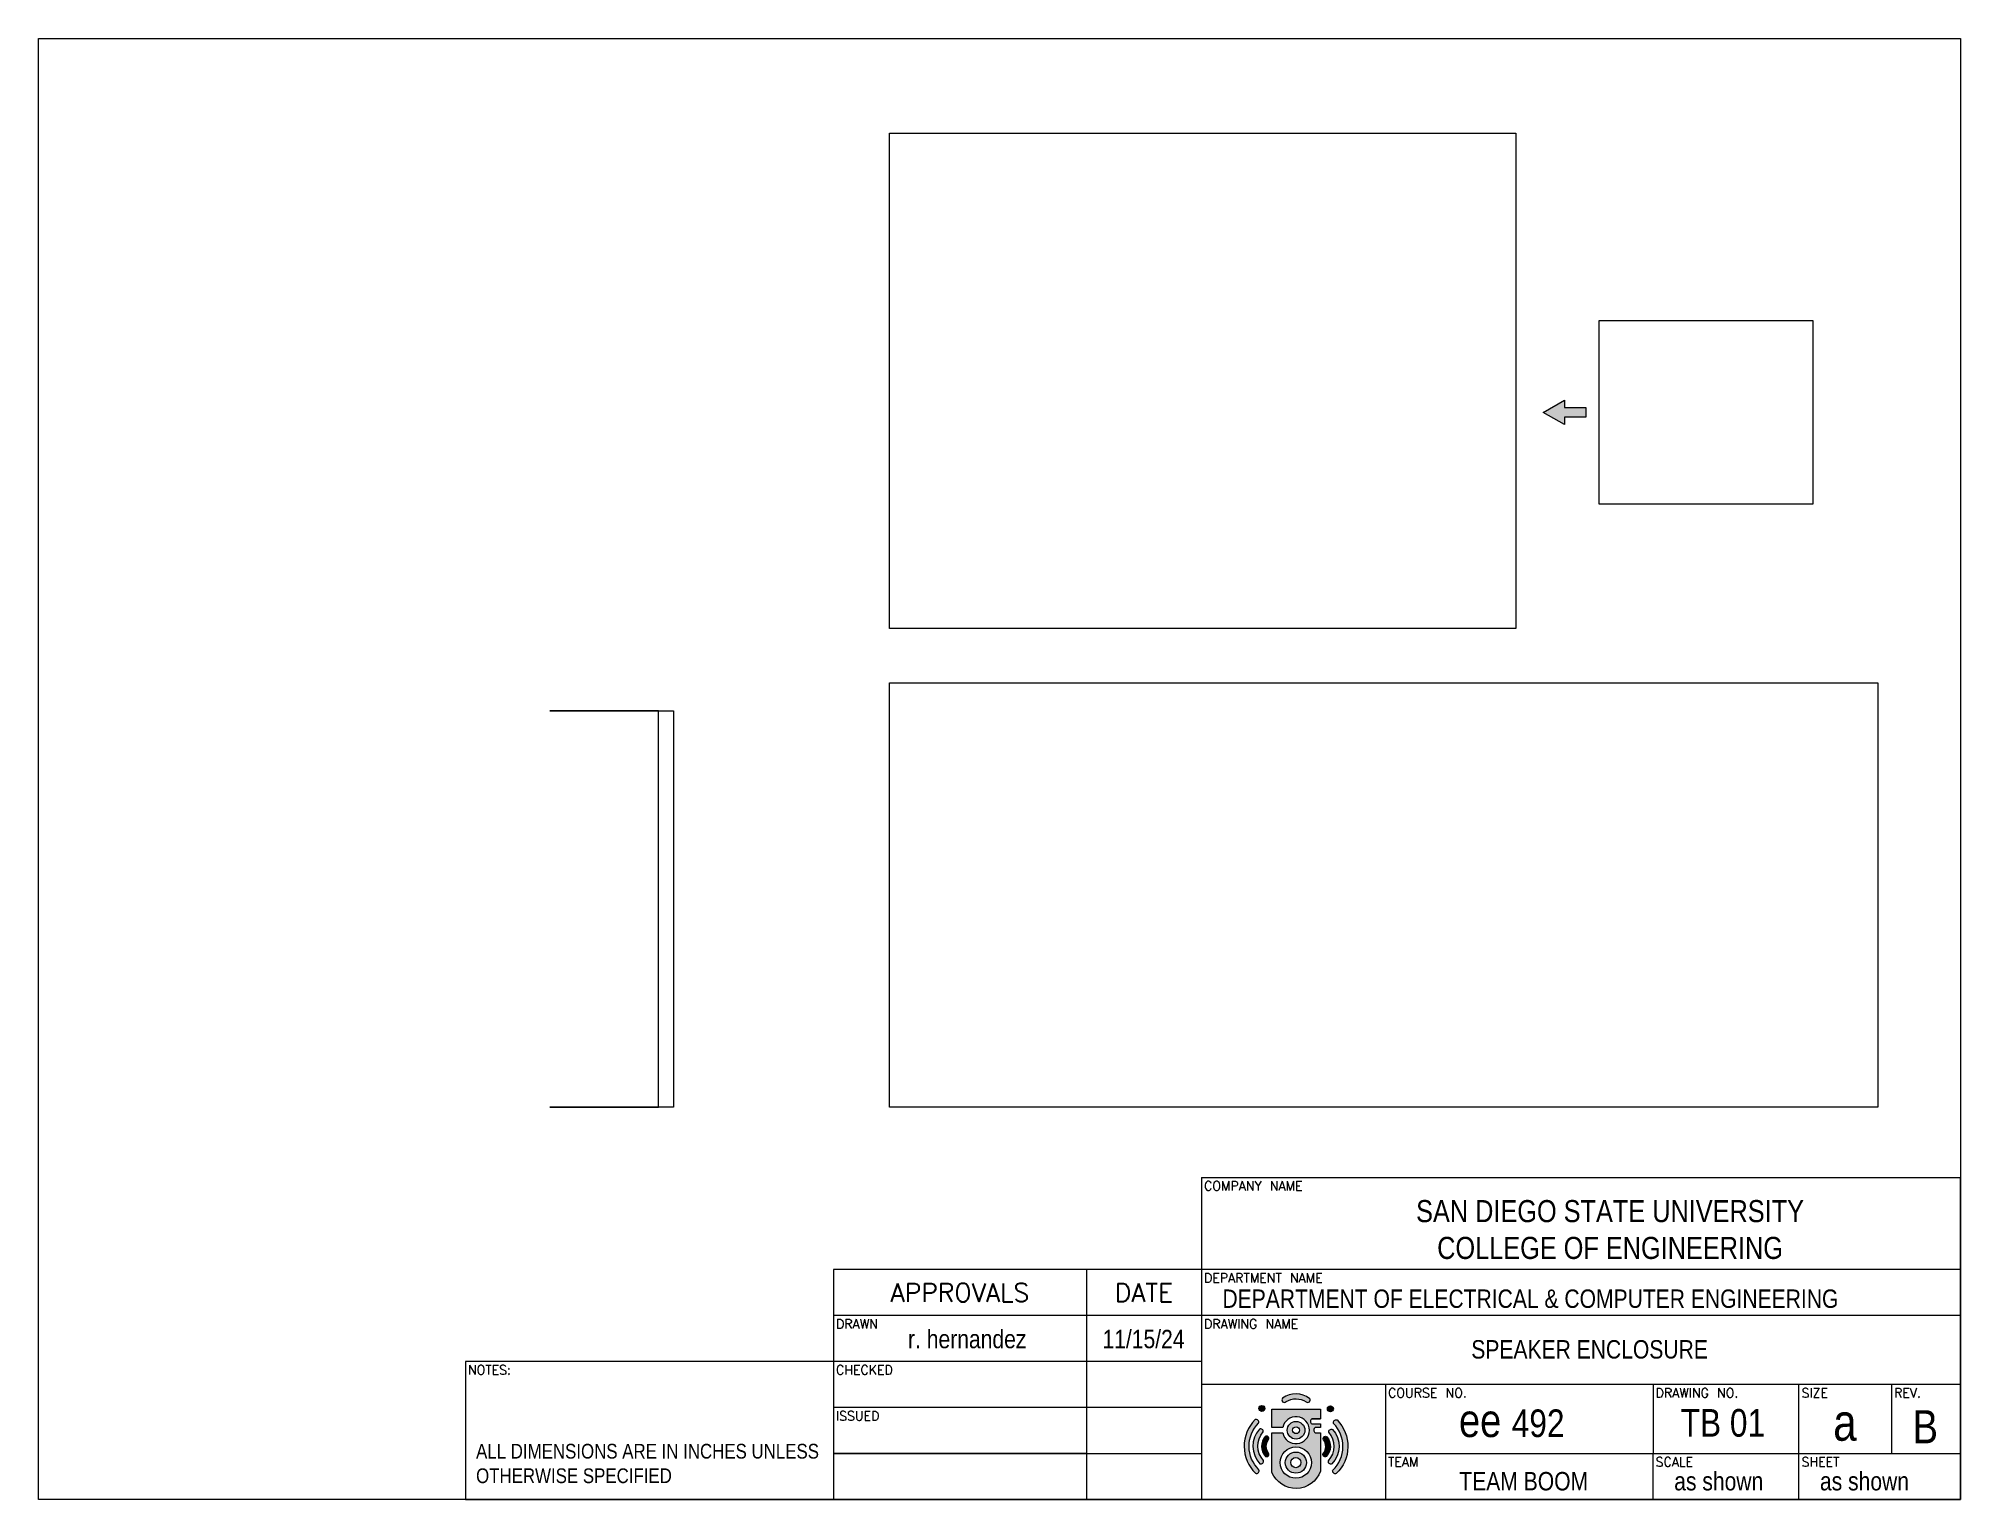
# Paper-space layout 'Sheet 2' of a CAD drawing. Header units: inches. Extents: x 0 to 10.5, y 0 to 8.
# The model-space entities are those that its viewports show. They can reach past a viewport. Long polylines and large blocks are cut down to what shows.
import ezdxf
from ezdxf.enums import TextEntityAlignment as Align

# ---------------------------------------------------------------- set-up
doc = ezdxf.new("R2010")
doc.units = ezdxf.units.IN
doc.header["$MEASUREMENT"] = 0
doc.layers.add('LOGO', color=7, linetype='Continuous', lineweight=20)
doc.layers.add('VIEWPORTS', color=7, linetype='Continuous')
doc.layers.get('VIEWPORTS').off()
doc.styles.add('Little Text', font='txt.shx', dxfattribs={"height": 0.05})
doc.styles.add('Title Text', font='txt.shx', dxfattribs={"height": 0.2})
picture_1 = doc.add_image_def('image1.png', size_in_pixel=(910, 391))
picture_2 = doc.add_image_def('image2.png', size_in_pixel=(914, 723))
picture_3 = doc.add_image_def('image3.png', size_in_pixel=(630, 732))
picture_4 = doc.add_image_def('image6.png', size_in_pixel=(692, 921))

# ---------------------------------------------------------------- blocks, each defined once
blk = doc.blocks.new('A$C42fe1517')
h = blk.add_hatch(color=256)
h.dxf.hatch_style = 1
h.set_gradient(color1=(0, 0, 255), color2=(168, 168, 255), rotation=180)
h.paths.add_polyline_path([(-3.38, 2.37, 1), (-4.03, 2.37, 1)])
h = blk.add_hatch(color=256)
h.dxf.hatch_style = 1
h.set_gradient(color1=(0, 0, 255), color2=(168, 168, 255), rotation=180)
h.paths.add_polyline_path([(2.64, -0.27), (2.09, -0.27, -0.625251), (2.09, 0.29), (2.64, 0.29), (2.64, 0.68), (1.73, 0.68, -0.625251), (1.73, 1.23), (2.64, 1.23), (2.64, 2.29), (-2.62, 2.29), (-2.62, 0.28), (-1.45, 0.28, -10.372386), (-1.45, -0.28), (-2.62, -0.28), (-2.62, -4.59, 0.690333), (2.64, -4.45)])
h.paths.add_polyline_path([(1.68, -3.52, -1), (-1.71, -3.52, -1)], flags=16)
h.paths.add_polyline_path([(1.13, -3.52, -1), (-1.16, -3.52, -1)], flags=0)
h.paths.add_polyline_path([(0.54, -3.52, -1), (-0.57, -3.52, -1)], flags=0)
h = blk.add_hatch(color=256)
h.dxf.hatch_style = 1
h.set_gradient(color1=(0, 0, 255), color2=(168, 168, 255), rotation=180)
h.paths.add_polyline_path([(1.48, 3.43, 0.334038), (-1.47, 3.48, 1), (-1.09, 3.11, -0.289215), (1.1, 3.08, 0.882725)])
h = blk.add_hatch(color=256)
h.dxf.hatch_style = 1
h.set_gradient(color1=(0, 0, 255), color2=(168, 168, 255), rotation=180)
h.paths.add_polyline_path([(4.05, 2.33, 1), (3.4, 2.33, 1)])
h = blk.add_hatch(color=256)
h.dxf.hatch_style = 1
h.set_gradient(color1=(0, 0, 255), color2=(168, 168, 255), rotation=180)
h.paths.add_polyline_path([(-4.07, 0.77, 0.637922), (-4.45, 1.15, 0.416247), (-4.41, -4.68, 0.651287), (-4.04, -4.29, -0.416247)])
h = blk.add_hatch(color=256)
h.dxf.hatch_style = 1
h.set_gradient(color1=(0, 0, 255), color2=(168, 168, 255), rotation=180)
h.paths.add_polyline_path([(-3.56, -0.19, 0.575596), (-3.96, 0.12, 0.400758), (-3.92, -3.64, 0.681343), (-3.55, -3.28, -0.381953)])
h = blk.add_hatch(color=256)
h.dxf.hatch_style = 1
h.set_gradient(color1=(0, 0, 255), color2=(168, 168, 255), rotation=180)
h.paths.add_polyline_path([(0.96, 0, 1), (-0.96, 0, 1)])
h.paths.add_polyline_path([(-0.37, 0, -1), (0.37, 0, -1)], flags=16)
h.paths.add_polyline_path([(-1.16, -3.52, 1), (1.13, -3.52, 1)])
h.paths.add_polyline_path([(0.54, -3.52, -1), (-0.57, -3.52, -1)], flags=16)
h = blk.add_hatch(color=256)
h.dxf.hatch_style = 1
h.set_gradient(color1=(0, 0, 255), color2=(168, 168, 255), rotation=180)
h.paths.add_polyline_path([(3.96, 0.09, 0.575596), (3.56, -0.22, -0.381953), (3.53, -3.31, 0.681343), (3.89, -3.67, 0.400758)])
h = blk.add_hatch(color=256)
h.dxf.hatch_style = 1
h.set_gradient(color1=(0, 0, 255), color2=(168, 168, 255), rotation=180)
h.paths.add_polyline_path([(4.46, 1.12, 0.637922), (4.08, 0.74, -0.416247), (4, -4.33, 0.651287), (4.37, -4.72, 0.416247)])
h = blk.add_hatch(color=256)
h.dxf.hatch_style = 1
h.set_gradient(color1=(122, 175, 255), color2=(158, 197, 255), rotation=180)
h.paths.add_polyline_path([(-2.99, -1.01, 0.759198), (-3.35, -0.67, 0.390035), (-3.31, -2.84, 0.755083), (-2.98, -2.49, -0.351633)])
h = blk.add_hatch(color=256)
h.dxf.hatch_style = 1
h.set_gradient(color1=(122, 175, 255), color2=(158, 197, 255), rotation=180)
h.paths.add_polyline_path([(3.34, -0.7, 0.759198), (2.98, -1.03, -0.351633), (2.96, -2.51, 0.755083), (3.28, -2.87, 0.390035)])
at = {"layer": 'LOGO'}
blk.add_lwpolyline([(1.73, 1.23), (2.64, 1.23), (1.73, 1.23, 0.625251), (1.73, 0.68), (2.64, 0.68), (2.64, 0.29), (2.09, 0.29, 0.625251), (2.09, -0.27), (2.64, -0.27), (2.64, -4.45, -0.690333), (-2.62, -4.59), (-2.62, -0.28), (-1.45, -0.28, 10.372386), (-1.45, 0.28), (-2.62, 0.28), (-2.62, 2.29), (2.64, 2.29), (2.64, 1.23)], format="xyb", dxfattribs=at)
for points in [[(1.48, 3.43, 0.334038), (-1.47, 3.48, 1), (-1.09, 3.11, -0.289215), (1.1, 3.08, 0.882725)], [(-4.45, 1.15, 0.416247), (-4.41, -4.68, 0.651287), (-4.04, -4.29, -0.416247), (-4.07, 0.77, 0.637922)], [(-3.55, -3.28, -0.381953), (-3.56, -0.19, 0.575596), (-3.96, 0.12, 0.400758), (-3.92, -3.64, 0.681343)], [(3.53, -3.31, 0.381953), (3.56, -0.22, -0.575596), (3.96, 0.09, -0.400758), (3.89, -3.67, -0.681343)], [(4.46, 1.12, -0.416247), (4.37, -4.72, -0.651287), (4, -4.33, 0.416247), (4.08, 0.74, -0.637922)], [(-2.98, -2.49, -0.351633), (-2.99, -1.01, 0.759198), (-3.35, -0.67, 0.390035), (-3.31, -2.84, 0.755083)], [(2.96, -2.51, 0.351633), (2.98, -1.03, -0.759198), (3.34, -0.7, -0.390035), (3.28, -2.87, -0.755083)]]:
    blk.add_lwpolyline(points, format="xyb", close=True, dxfattribs=at)
blk.add_lwpolyline([(1.73, 0.68), (2.64, 0.68)], dxfattribs=at)
for centre, radius in [((-3.71, 2.37), 0.323), ((3.73, 2.33), 0.323), ((0, 0), 0.956), ((0, 0), 0.372), ((-0.02, -3.52), 1.7), ((-0.02, -3.52), 1.15), ((-0.02, -3.52), 0.554)]:
    blk.add_circle(centre, radius, dxfattribs=at)
blk = doc.blocks.new('A$C1668e8d9')
for p, q in [((-4.125, 1.75), (-4.125, 0)), ((-4.125, 1.75), (0, 1.75)), ((0, 0), (0, 1.75)), ((-4.125, 1.25), (-6.125, 1.25)), ((-6.125, 1.25), (-6.125, 0)), ((-4.75, 1.25), (-4.75, 0)), ((0, 1.25), (-4.125, 1.25)), ((-4.125, 1), (-6.125, 1)), ((0, 1), (-4.125, 1)), ((-6.125, 0.75), (-8.125, 0.75)), ((-8.125, 0.75), (-8.125, 0)), ((-4.125, 0.75), (-6.125, 0.75)), ((0, 0.625), (-4.125, 0.625)), ((-3.125, 0.625), (-3.125, 0)), ((-1.67, 0.625), (-1.67, 0.25)), ((-0.878, 0.25), (-0.878, 0.625)), ((-0.375, 0.625), (-0.375, 0.25)), ((0, 0.625), (0, 0.25)), ((0, 0.625), (0, 0.25)), ((0, 0.625), (0, 0.25)), ((0, 0.625), (0, 0.25)), ((0, 0.625), (0, 0.25)), ((0, 0.625), (0, 0.25)), ((-4.125, 0.5), (-6.125, 0.5)), ((-6.125, 0.25), (-4.125, 0.25)), ((-4.75, 0.25), (-6.125, 0.25)), ((-3.125, 0.25), (0, 0.25)), ((-1.67, 0), (-1.67, 0.25)), ((-0.878, 0), (-0.878, 0.25)), ((-8.125, 0), (-6.125, 0)), ((-6.125, 0), (0, 0))]:
    blk.add_line(p, q)
at = {"xscale": 0.05, "yscale": 0.05, "zscale": 0.05}
blk.add_blockref('A$C42fe1517', (-3.611, 0.377), dxfattribs=at)
at = {"style": 'Little Text'}
for s, p in [('COMPANY NAME', (-4.111, 1.73)), ('DEPARTMENT NAME', (-4.111, 1.23)), ('DRAWN', (-6.111, 0.98)), ('DRAWING NAME', (-4.111, 0.98)), ('NOTES:', (-8.111, 0.73)), ('CHECKED', (-6.111, 0.73)), ('COURSE NO.', (-3.111, 0.605)), ('DRAWING NO.', (-1.657, 0.605)), ('SIZE', (-0.864, 0.605)), ('REV.', (-0.361, 0.605)), ('ISSUED', (-6.111, 0.48)), ('TEAM', (-3.111, 0.23)), ('SCALE', (-1.657, 0.23)), ('SHEET', (-0.864, 0.23))]:
    blk.add_text(s, height=0.05, dxfattribs=at).set_placement(p, align=Align.TOP_LEFT)
for s, p in [('APPROVALS', (-5.438, 1.125)), ('DATE', (-4.438, 1.125))]:
    blk.add_text(s, height=0.1, dxfattribs=at).set_placement(p, align=Align.MIDDLE_CENTER)
at = {"style": 'Title Text'}
for s, width, gutter_width, heights, insert, char_height, attachment_point in [('\\pxqc;{\\fTechnic|b0|i0|c2|p2;SAN DIEGO STATE UNIVERSITY\\PCOLLEGE OF ENGINEERING}', 2.80471, 0.679, [0.628], (-3.307, 1.628), 0.12, 1), ('{\\fTechnic|b0|i0|c2|p2;DEPARTMENT OF ELECTRICAL & COMPUTER ENGINEERING}', 4.06688, 0.679, [0.155], (-4.011, 1.142), 0.1, 1), ('{\\fTechnic|b0|i0|c2|p2;r. hernandez}', 0.98036, 0.679, [0.155], (-5.398, 0.872), 0.1, 5), ('{\\fTechnic|b0|i0|c2|p2;11/15/24}', 0.98036, 0.679, [0.155], (-4.44, 0.872), 0.1, 5), ('\\pxqc;{\\fTechnic|b0|i0|c2|p2;\\H1.2x;ee \\H0.83333x;492}', 0.98036, 0.679, [0.155], (-2.929, 0.52), 0.15, 1), ('\\pxqc;{\\fTechnic|b0|i0|c2|p2;TB 01}', 0.53483, 0.679, [0.155], (-1.559, 0.492), 0.15, 1), ('\\pxqc;{\\fTechnic|b0|i0|c2|p2;a}', 0.16549, 0.679, [0.155], (-0.711, 0.52), 0.2, 1), ('{\\fTechnic|b0|i0|c2|p2;B}', 0.16549, 0.679, [0.155], (-0.26, 0.486), 0.18, 1), ('{\\fTechnic|b0|i0|c2|p2;ALL DIMENSIONS ARE IN INCHES UNLESS OTHERWISE SPECIFIED}', 1.90391, 0.2, [0.52], (-8.067, 0.303), 0.08, 1), ('\\pxqc;{\\fTechnic|b0|i0|c2|p2;TEAM BOOM}', 0.98036, 0.679, [0.155], (-2.864, 0.15), 0.1, 1), ('{\\fTechnic|b0|i0|c2|p2;as shown}', 0.98036, 0.679, [0.155], (-1.556, 0.15), 0.1, 1), ('{\\fTechnic|b0|i0|c2|p2;as shown}', 0.98036, 0.679, [0.155], (-0.764, 0.15), 0.1, 1)]:
    blk.add_mtext_dynamic_manual_height_columns(s, width=width, gutter_width=gutter_width, heights=heights, dxfattribs=dict(at, insert=insert, char_height=char_height, attachment_point=attachment_point))

msp = doc.modelspace()

# ---------------------------------------------------------------- hatches: boundary and pattern name
h = msp.add_hatch(color=256)
h.dxf.hatch_style = 1
h.paths.add_polyline_path([(45.40992, 9.81174), (45.25937, 9.81174), (45.25937, 9.86386), (45.10883, 9.77705), (45.25937, 9.69024), (45.25937, 9.74237), (45.40992, 9.74237)])

# ---------------------------------------------------------------- linework, layer by layer
msp.add_lwpolyline([(45.25937, 9.69024), (45.10883, 9.77705), (45.25937, 9.86386), (45.25937, 9.81174), (45.40992, 9.81174), (45.40992, 9.74237), (45.25937, 9.74237)], close=True)
msp.add_lwpolyline([(36.86073, 4.86685), (38.86073, 4.86685), (38.86073, 7.66685), (36.86073, 7.66685), (36.86073, 4.86685)])

# ---------------------------------------------------------------- pictures from other files: only their frames are drawn
image = msp.add_image(picture_2, insert=(40.49245, 8.24891), size_in_units=(4.42462, 3.5))
image.dxf.flags = 7
image = msp.add_image(picture_3, insert=(45.50418, 10.42705), size_in_units=(1.3, 1.51048), rotation=-90)
image.dxf.flags = 7
image = msp.add_image(picture_1, insert=(40.49245, 4.86685), size_in_units=(6.98137, 2.99969))
image.dxf.flags = 7
image = msp.add_image(picture_4, insert=(36.86073, 4.86685), size_in_units=(2.1038, 2.8))
image.dxf.flags = 7

psp = doc.layouts.new('Sheet 2')

# ---------------------------------------------------------------- linework, layer by layer
psp.add_lwpolyline([(0.014, 7.98), (10.459, 7.98), (10.459, 0.038), (0.014, 0.038)], close=True)

# ---------------------------------------------------------------- block references
psp.add_blockref('A$C1668e8d9', (10.459, 0.038))

# ---------------------------------------------------------------- texts
at = {"insert": (8.443, 0.854), "char_height": 0.1, "attachment_point": 5, "style": 'Title Text'}
psp.add_mtext_dynamic_manual_height_columns('{\\fTechnic|b0|i0|c2|p2;SPEAKER ENCLOSURE}', width=1.50596, gutter_width=0.679, heights=[0.155], dxfattribs=at)

# ---------------------------------------------------------------- viewports
at = {"layer": 'VIEWPORTS'}
psp.add_viewport(center=(6.626, 4.884), size=(7.666, 6.19186), view_center_point=(43.0751, 8.39428), view_height=8.0494151, dxfattribs=at)

doc.saveas('drawing.dxf')
